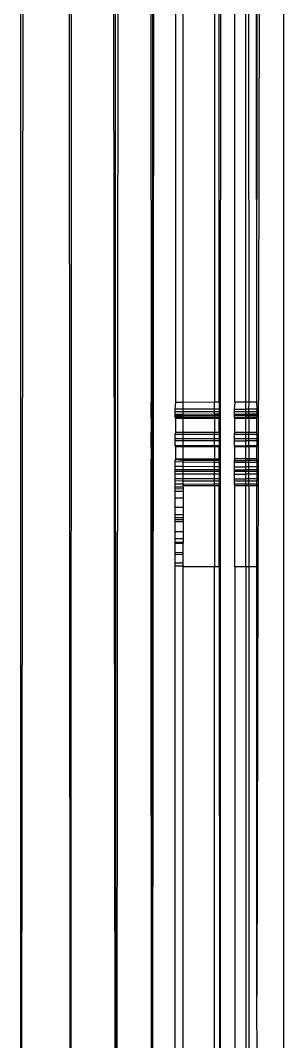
# Model space of a CAD drawing. Header units: inches. Extents: x 17 to 4615, y 5 to 3256.
# Drawn here: x 730.53 to 738.93, y 573.7 to 606.3 of the extents above; entities that cross this region are included whole.
import ezdxf

# ---------------------------------------------------------------- set-up
doc = ezdxf.new("R2010")
doc.units = ezdxf.units.IN
doc.header["$MEASUREMENT"] = 0

msp = doc.modelspace()

# ---------------------------------------------------------------- linework, layer by layer
for p, q in [((730.532, 1404.012), (730.532, 538.814)), ((731.479, 1403.066), (730.532, 538.814)), ((731.479, 1403.066), (732.139, 538.815)), ((732.139, 538.815), (732.447, 1402.099)), ((732.447, 1402.099), (733.589, 538.816)), ((733.589, 538.816), (733.378, 1401.169)), ((734.739, 539.942), (735.367, 1399.185)), ((734.2, 1388.44), (733.589, 538.816)), ((738.932, 920.058), (738.116, 591.593)), ((738.932, 920.058), (738.932, 538.814)), ((734.687, 623.705), (734.706, 594.105)), ((734.754, 623.705), (734.748, 594.105)), ((735.489, 594.106), (735.494, 623.706)), ((735.727, 594.106), (735.732, 623.706)), ((736.732, 623.707), (736.732, 594.107)), ((736.879, 594.107), (736.867, 623.707)), ((736.92, 623.707), (736.913, 594.107)), ((737.377, 594.107), (737.377, 623.707)), ((737.732, 594.108), (737.732, 623.707)), ((737.806, 623.708), (737.824, 594.108)), ((738.084, 594.108), (738.053, 623.708)), ((738.084, 594.108), (738.09, 623.708)), ((734.705, 593.884), (734.706, 594.105)), ((734.748, 594.105), (734.706, 594.105)), ((734.749, 593.884), (734.748, 594.105)), ((735.471, 593.885), (735.489, 594.106)), ((735.727, 594.106), (735.489, 594.106)), ((736.732, 594.107), (735.727, 594.106)), ((735.727, 593.885), (735.727, 594.106)), ((736.732, 593.886), (736.732, 594.107)), ((736.879, 594.107), (736.732, 594.107)), ((736.879, 594.107), (736.878, 593.887)), ((736.913, 594.107), (736.879, 594.107)), ((736.913, 594.107), (736.913, 593.887)), ((737.377, 594.107), (737.359, 593.887)), ((737.732, 594.108), (737.377, 594.107)), ((737.732, 593.888), (737.732, 594.108)), ((737.824, 594.108), (737.732, 594.108)), ((737.824, 594.108), (737.812, 593.888)), ((738.084, 594.108), (737.824, 594.108)), ((738.09, 593.888), (738.084, 594.108)), ((734.749, 593.884), (734.705, 593.884)), ((734.705, 593.817), (734.705, 593.884)), ((734.705, 593.817), (734.749, 593.817)), ((734.706, 593.718), (734.705, 593.817)), ((734.749, 593.718), (734.706, 593.718)), ((734.706, 593.686), (734.706, 593.718)), ((734.706, 593.686), (734.749, 593.686)), ((734.706, 593.636), (734.706, 593.686)), ((734.749, 593.636), (734.706, 593.636)), ((734.706, 593.592), (734.706, 593.636)), ((734.748, 593.592), (734.706, 593.592)), ((734.706, 593.592), (734.706, 593.145)), ((734.748, 593.592), (734.749, 593.636)), ((734.748, 593.592), (734.748, 593.145)), ((734.749, 593.817), (734.749, 593.884)), ((734.749, 593.718), (734.749, 593.817)), ((734.749, 593.686), (734.749, 593.718)), ((734.749, 593.636), (734.749, 593.686)), ((735.727, 593.885), (735.471, 593.885)), ((735.471, 593.816), (735.471, 593.885)), ((735.471, 593.816), (735.727, 593.815)), ((735.471, 593.721), (735.471, 593.816)), ((735.727, 593.722), (735.471, 593.721)), ((735.471, 593.689), (735.471, 593.721)), ((735.471, 593.689), (735.727, 593.69)), ((735.471, 593.635), (735.471, 593.689)), ((735.727, 593.634), (735.471, 593.635)), ((735.488, 593.591), (735.471, 593.635)), ((736.732, 593.886), (735.727, 593.885)), ((735.727, 593.815), (735.727, 593.885)), ((735.727, 593.815), (736.732, 593.814)), ((735.727, 593.722), (735.727, 593.815)), ((736.732, 593.726), (735.727, 593.722)), ((735.727, 593.69), (735.727, 593.722)), ((735.727, 593.69), (736.732, 593.694)), ((735.727, 593.634), (735.727, 593.69)), ((735.727, 593.591), (735.727, 593.634)), ((736.732, 593.633), (735.727, 593.634)), ((736.878, 593.887), (736.732, 593.886)), ((736.732, 593.814), (736.732, 593.886)), ((736.732, 593.814), (736.878, 593.813)), ((736.732, 593.726), (736.732, 593.814)), ((736.878, 593.727), (736.732, 593.726)), ((736.732, 593.694), (736.732, 593.726)), ((736.732, 593.694), (736.878, 593.695)), ((736.732, 593.633), (736.732, 593.694)), ((736.732, 593.589), (736.732, 593.633)), ((736.879, 593.633), (736.732, 593.633)), ((736.913, 593.887), (736.878, 593.887)), ((736.878, 593.887), (736.878, 593.813)), ((736.878, 593.813), (736.913, 593.813)), ((736.878, 593.813), (736.878, 593.727)), ((736.878, 593.727), (736.878, 593.695)), ((736.913, 593.727), (736.878, 593.727)), ((736.878, 593.695), (736.879, 593.633)), ((736.878, 593.695), (736.913, 593.695)), ((736.879, 593.633), (736.879, 593.589)), ((736.913, 593.633), (736.879, 593.633)), ((736.913, 593.887), (736.913, 593.813)), ((736.913, 593.813), (736.913, 593.727)), ((736.913, 593.727), (736.913, 593.695)), ((736.913, 593.695), (736.913, 593.633)), ((736.913, 593.633), (736.913, 593.589)), ((737.359, 593.887), (737.732, 593.888)), ((737.359, 593.887), (737.359, 593.813)), ((737.359, 593.813), (737.359, 593.728)), ((737.359, 593.813), (737.732, 593.812)), ((737.359, 593.728), (737.732, 593.73)), ((737.359, 593.728), (737.359, 593.697)), ((737.359, 593.697), (737.732, 593.698)), ((737.359, 593.697), (737.359, 593.632)), ((737.359, 593.632), (737.377, 593.588)), ((737.359, 593.632), (737.732, 593.631)), ((737.732, 593.812), (737.732, 593.888)), ((737.812, 593.888), (737.732, 593.888)), ((737.732, 593.73), (737.732, 593.812)), ((737.732, 593.812), (737.812, 593.812)), ((737.812, 593.73), (737.732, 593.73)), ((737.732, 593.698), (737.732, 593.73)), ((737.732, 593.698), (737.812, 593.699)), ((737.732, 593.631), (737.732, 593.698)), ((737.732, 593.588), (737.732, 593.631)), ((737.812, 593.631), (737.732, 593.631)), ((737.812, 593.888), (737.812, 593.812)), ((738.09, 593.888), (737.812, 593.888)), ((737.812, 593.812), (737.812, 593.73)), ((737.812, 593.812), (738.09, 593.811)), ((738.09, 593.731), (737.812, 593.73)), ((737.812, 593.73), (737.812, 593.699)), ((737.812, 593.699), (738.09, 593.7)), ((737.812, 593.699), (737.812, 593.631)), ((737.812, 593.631), (737.824, 593.587)), ((738.09, 593.631), (737.812, 593.631)), ((738.084, 593.587), (738.09, 593.631)), ((738.09, 593.811), (738.09, 593.888)), ((738.09, 593.731), (738.09, 593.811)), ((738.09, 593.7), (738.09, 593.731)), ((738.09, 593.631), (738.09, 593.7)), ((735.727, 593.591), (735.488, 593.591)), ((735.488, 593.145), (735.488, 593.591)), ((736.732, 593.589), (735.727, 593.591)), ((735.727, 593.145), (735.727, 593.591)), ((736.879, 593.589), (736.732, 593.589)), ((736.732, 593.589), (736.732, 593.146)), ((736.913, 593.589), (736.879, 593.589)), ((736.879, 593.146), (736.879, 593.589)), ((736.913, 593.589), (736.913, 593.146)), ((737.732, 593.588), (737.377, 593.588)), ((737.377, 593.147), (737.377, 593.588)), ((737.824, 593.587), (737.732, 593.588)), ((737.732, 593.147), (737.732, 593.588)), ((738.084, 593.587), (737.824, 593.587)), ((737.824, 593.587), (737.824, 593.147)), ((738.084, 593.147), (738.084, 593.587)), ((734.748, 593.145), (734.706, 593.145)), ((734.706, 593.094), (734.706, 593.145)), ((734.706, 593.094), (734.748, 593.094)), ((734.706, 592.958), (734.706, 593.094)), ((734.706, 592.958), (734.748, 592.958)), ((734.706, 592.882), (734.706, 592.958)), ((734.748, 593.094), (734.748, 593.145)), ((734.748, 592.958), (734.748, 593.094)), ((734.748, 592.882), (734.748, 592.958)), ((735.471, 593.093), (735.488, 593.145)), ((735.471, 593.093), (735.727, 593.093)), ((735.471, 592.957), (735.471, 593.093)), ((735.471, 592.957), (735.727, 592.957)), ((735.471, 592.882), (735.471, 592.957)), ((735.727, 593.145), (735.488, 593.145)), ((736.732, 593.146), (735.727, 593.145)), ((735.727, 593.093), (735.727, 593.145)), ((735.727, 593.093), (736.732, 593.092)), ((735.727, 592.957), (735.727, 593.093)), ((735.727, 592.957), (736.732, 592.956)), ((735.727, 592.882), (735.727, 592.957)), ((736.732, 593.092), (736.732, 593.146)), ((736.879, 593.146), (736.732, 593.146)), ((736.732, 592.956), (736.732, 593.092)), ((736.732, 593.092), (736.879, 593.092)), ((736.732, 592.881), (736.732, 592.956)), ((736.732, 592.956), (736.879, 592.956)), ((736.879, 593.146), (736.879, 593.092)), ((736.913, 593.146), (736.879, 593.146)), ((736.879, 593.092), (736.879, 592.956)), ((736.879, 593.092), (736.913, 593.092)), ((736.879, 592.956), (736.879, 592.881)), ((736.879, 592.956), (736.913, 592.956)), ((736.913, 593.146), (736.913, 593.092)), ((736.913, 593.092), (736.913, 592.956)), ((736.913, 592.956), (736.913, 592.881)), ((737.377, 593.147), (737.359, 593.091)), ((737.359, 593.091), (737.36, 592.955)), ((737.359, 593.091), (737.732, 593.091)), ((737.36, 592.955), (737.36, 592.88)), ((737.36, 592.955), (737.732, 592.955)), ((737.732, 593.147), (737.377, 593.147)), ((737.732, 593.091), (737.732, 593.147)), ((737.824, 593.147), (737.732, 593.147)), ((737.732, 592.955), (737.732, 593.091)), ((737.732, 593.091), (737.812, 593.091)), ((737.732, 592.88), (737.732, 592.955)), ((737.732, 592.955), (737.812, 592.955)), ((737.824, 593.147), (737.812, 593.091)), ((737.812, 593.091), (737.812, 592.955)), ((737.812, 593.091), (738.09, 593.091)), ((737.812, 592.955), (737.812, 592.88)), ((737.812, 592.955), (738.09, 592.955)), ((738.084, 593.147), (737.824, 593.147)), ((738.09, 593.091), (738.084, 593.147)), ((738.09, 592.955), (738.09, 593.091)), ((738.09, 592.88), (738.09, 592.955)), ((734.748, 592.882), (734.706, 592.882)), ((734.706, 592.712), (734.706, 592.882)), ((734.748, 592.712), (734.706, 592.712)), ((734.707, 592.68), (734.706, 592.712)), ((734.748, 592.68), (734.707, 592.68)), ((734.707, 592.68), (734.707, 592.292)), ((734.748, 592.712), (734.748, 592.882)), ((734.748, 592.68), (734.748, 592.712)), ((734.748, 592.68), (734.748, 592.292)), ((735.727, 592.882), (735.471, 592.882)), ((735.471, 592.714), (735.471, 592.882)), ((735.727, 592.715), (735.471, 592.714)), ((735.488, 592.68), (735.471, 592.714)), ((735.727, 592.681), (735.488, 592.68)), ((735.488, 592.294), (735.488, 592.68)), ((735.727, 592.715), (735.727, 592.882)), ((736.732, 592.881), (735.727, 592.882)), ((736.732, 592.718), (735.727, 592.715)), ((735.727, 592.681), (735.727, 592.715)), ((735.727, 592.294), (735.727, 592.681)), ((736.732, 592.681), (735.727, 592.681)), ((736.732, 592.718), (736.732, 592.881)), ((736.879, 592.881), (736.732, 592.881)), ((736.732, 592.681), (736.732, 592.718)), ((736.879, 592.718), (736.732, 592.718)), ((736.879, 592.681), (736.732, 592.681)), ((736.732, 592.681), (736.732, 592.297)), ((736.879, 592.881), (736.879, 592.718)), ((736.913, 592.881), (736.879, 592.881)), ((736.879, 592.718), (736.879, 592.681)), ((736.913, 592.718), (736.879, 592.718)), ((736.912, 592.681), (736.879, 592.681)), ((736.879, 592.297), (736.879, 592.681)), ((736.913, 592.718), (736.912, 592.681)), ((736.912, 592.681), (736.912, 592.298)), ((736.913, 592.881), (736.913, 592.718)), ((737.36, 592.88), (737.36, 592.719)), ((737.36, 592.88), (737.732, 592.88)), ((737.36, 592.719), (737.732, 592.721)), ((737.36, 592.719), (737.377, 592.682)), ((737.732, 592.682), (737.377, 592.682)), ((737.377, 592.299), (737.377, 592.682)), ((737.732, 592.721), (737.732, 592.88)), ((737.812, 592.88), (737.732, 592.88)), ((737.732, 592.682), (737.732, 592.721)), ((737.812, 592.721), (737.732, 592.721)), ((737.824, 592.682), (737.732, 592.682)), ((737.732, 592.3), (737.732, 592.682)), ((737.812, 592.88), (737.812, 592.721)), ((738.09, 592.88), (737.812, 592.88)), ((738.09, 592.722), (737.812, 592.721)), ((737.812, 592.721), (737.824, 592.682)), ((738.084, 592.682), (737.824, 592.682)), ((737.824, 592.682), (737.824, 592.3)), ((738.084, 592.682), (738.09, 592.722)), ((738.084, 592.301), (738.084, 592.682)), ((738.09, 592.722), (738.09, 592.88)), ((734.706, 592.265), (734.707, 592.292)), ((734.748, 592.292), (734.707, 592.292)), ((734.748, 592.265), (734.748, 592.292)), ((735.471, 592.266), (735.488, 592.294)), ((735.727, 592.294), (735.488, 592.294)), ((736.732, 592.297), (735.727, 592.294)), ((735.732, 592.247), (735.727, 592.294)), ((736.732, 592.247), (736.732, 592.297)), ((736.879, 592.297), (736.732, 592.297)), ((736.912, 592.298), (736.879, 592.297)), ((736.879, 592.297), (736.879, 592.247)), ((736.912, 592.298), (736.913, 592.247)), ((737.377, 592.299), (737.36, 592.247)), ((737.732, 592.3), (737.377, 592.299)), ((737.824, 592.3), (737.732, 592.3)), ((737.732, 592.247), (737.732, 592.3)), ((737.824, 592.3), (737.812, 592.247)), ((738.084, 592.301), (737.824, 592.3)), ((738.09, 592.247), (738.084, 592.301)), ((734.748, 592.265), (734.706, 592.265)), ((734.706, 592.2), (734.706, 592.265)), ((734.706, 592.2), (734.748, 592.2)), ((734.707, 592.056), (734.706, 592.2)), ((734.748, 592.056), (734.707, 592.056)), ((734.707, 591.948), (734.707, 592.056)), ((734.748, 592.2), (734.748, 592.265)), ((734.748, 592.056), (734.748, 592.2)), ((734.748, 591.948), (734.748, 592.056)), ((735.732, 592.247), (735.471, 592.266)), ((735.471, 592.199), (735.471, 592.266)), ((735.732, 592.208), (735.471, 592.199)), ((735.471, 592.055), (735.471, 592.199)), ((735.727, 592.054), (735.471, 592.055)), ((735.471, 591.95), (735.471, 592.055)), ((735.727, 592.054), (735.732, 592.208)), ((736.732, 592.053), (735.727, 592.054)), ((735.727, 591.95), (735.727, 592.054)), ((735.732, 592.208), (735.732, 592.247)), ((736.732, 592.247), (735.732, 592.247)), ((735.732, 592.208), (736.732, 592.198)), ((736.879, 592.247), (736.732, 592.247)), ((736.732, 592.198), (736.732, 592.247)), ((736.732, 592.198), (736.879, 592.198)), ((736.732, 592.053), (736.732, 592.198)), ((736.732, 591.953), (736.732, 592.053)), ((736.879, 592.053), (736.732, 592.053)), ((736.913, 592.247), (736.879, 592.247)), ((736.879, 592.247), (736.879, 592.198)), ((736.879, 592.198), (736.913, 592.198)), ((736.879, 592.198), (736.879, 592.053)), ((736.912, 592.052), (736.879, 592.053)), ((736.879, 592.053), (736.879, 591.953)), ((736.913, 592.198), (736.912, 592.052)), ((736.912, 592.052), (736.912, 591.953)), ((736.913, 592.247), (736.913, 592.198)), ((737.36, 592.247), (737.36, 592.198)), ((737.36, 592.247), (737.732, 592.247)), ((737.36, 592.198), (737.36, 592.052)), ((737.36, 592.198), (737.732, 592.197)), ((737.36, 592.052), (737.36, 591.954)), ((737.36, 592.052), (737.732, 592.051)), ((737.812, 592.247), (737.732, 592.247)), ((737.732, 592.197), (737.732, 592.247)), ((737.732, 592.051), (737.732, 592.197)), ((737.732, 592.197), (737.812, 592.197)), ((737.812, 592.051), (737.732, 592.051)), ((737.732, 591.955), (737.732, 592.051)), ((738.09, 592.247), (737.812, 592.247)), ((737.812, 592.247), (737.812, 592.197)), ((737.812, 592.197), (737.812, 592.051)), ((737.812, 592.197), (738.09, 592.197)), ((738.09, 592.051), (737.812, 592.051)), ((737.812, 592.051), (737.812, 591.955)), ((738.09, 592.197), (738.09, 592.247)), ((738.09, 592.051), (738.09, 592.197)), ((738.09, 591.956), (738.09, 592.051)), ((734.748, 591.948), (734.707, 591.948)), ((734.707, 591.912), (734.707, 591.948)), ((734.707, 591.912), (734.748, 591.912)), ((734.707, 591.813), (734.707, 591.912)), ((734.748, 591.813), (734.707, 591.813)), ((734.707, 591.668), (734.707, 591.813)), ((734.748, 591.668), (734.707, 591.668)), ((734.707, 591.596), (734.707, 591.668)), ((734.748, 591.912), (734.748, 591.948)), ((734.748, 591.813), (734.748, 591.912)), ((734.748, 591.668), (734.748, 591.813)), ((734.748, 591.596), (734.748, 591.668)), ((735.727, 591.95), (735.471, 591.95)), ((735.471, 591.912), (735.471, 591.95)), ((735.471, 591.912), (735.727, 591.912)), ((735.471, 591.812), (735.471, 591.912)), ((735.727, 591.812), (735.471, 591.812)), ((735.471, 591.668), (735.471, 591.812)), ((735.727, 591.668), (735.471, 591.668)), ((735.471, 591.596), (735.471, 591.668)), ((736.732, 591.953), (735.727, 591.95)), ((735.727, 591.912), (735.727, 591.95)), ((735.727, 591.912), (736.732, 591.912)), ((735.727, 591.812), (735.727, 591.912)), ((736.732, 591.81), (735.727, 591.812)), ((735.727, 591.668), (735.727, 591.812)), ((736.732, 591.668), (735.727, 591.668)), ((735.727, 591.595), (735.727, 591.668)), ((736.879, 591.953), (736.732, 591.953)), ((736.732, 591.912), (736.732, 591.953)), ((736.732, 591.912), (736.879, 591.912)), ((736.732, 591.81), (736.732, 591.912)), ((736.732, 591.668), (736.732, 591.81)), ((736.879, 591.81), (736.732, 591.81)), ((736.732, 591.595), (736.732, 591.668)), ((736.879, 591.667), (736.732, 591.668)), ((736.912, 591.953), (736.879, 591.953)), ((736.879, 591.953), (736.879, 591.912)), ((736.879, 591.912), (736.912, 591.912)), ((736.879, 591.912), (736.879, 591.81)), ((736.879, 591.81), (736.879, 591.667)), ((736.912, 591.81), (736.879, 591.81)), ((736.879, 591.667), (736.879, 591.594)), ((736.912, 591.667), (736.879, 591.667)), ((736.912, 591.953), (736.912, 591.912)), ((736.912, 591.912), (736.912, 591.81)), ((736.912, 591.81), (736.912, 591.667)), ((736.912, 591.667), (736.912, 591.594)), ((737.36, 591.954), (737.732, 591.955)), ((737.36, 591.954), (737.36, 591.911)), ((737.36, 591.911), (737.36, 591.81)), ((737.36, 591.911), (737.732, 591.911)), ((737.36, 591.81), (737.36, 591.667)), ((737.36, 591.81), (737.732, 591.809)), ((737.36, 591.667), (737.36, 591.594)), ((737.36, 591.667), (737.732, 591.667)), ((737.812, 591.955), (737.732, 591.955)), ((737.732, 591.911), (737.732, 591.955)), ((737.732, 591.911), (737.812, 591.911)), ((737.732, 591.809), (737.732, 591.911)), ((737.813, 591.809), (737.732, 591.809)), ((737.732, 591.667), (737.732, 591.809)), ((737.813, 591.667), (737.732, 591.667)), ((737.732, 591.594), (737.732, 591.667)), ((738.09, 591.956), (737.812, 591.955)), ((737.812, 591.955), (737.812, 591.911)), ((737.812, 591.911), (738.09, 591.911)), ((737.812, 591.911), (737.813, 591.809)), ((738.09, 591.809), (737.813, 591.809)), ((737.813, 591.809), (737.813, 591.667)), ((738.09, 591.667), (737.813, 591.667)), ((737.813, 591.667), (737.813, 591.594)), ((738.081, 591.593), (738.09, 591.667)), ((738.09, 591.911), (738.09, 591.956)), ((738.09, 591.809), (738.09, 591.911)), ((738.09, 591.667), (738.09, 591.809)), ((734.748, 591.596), (734.707, 591.596)), ((734.707, 591.491), (734.707, 591.596)), ((734.748, 591.491), (734.707, 591.491)), ((734.707, 591.395), (734.707, 591.491)), ((734.748, 591.395), (734.707, 591.395)), ((734.707, 591.346), (734.707, 591.395)), ((734.707, 591.346), (734.748, 591.346)), ((734.707, 591.259), (734.707, 591.346)), ((734.748, 591.491), (734.748, 591.596)), ((734.748, 591.395), (734.748, 591.491)), ((734.748, 591.346), (734.748, 591.395)), ((734.748, 591.259), (734.748, 591.346)), ((735.727, 591.595), (735.471, 591.596)), ((735.471, 591.491), (735.471, 591.596)), ((735.732, 591.491), (735.471, 591.491)), ((735.471, 591.394), (735.471, 591.491)), ((735.732, 591.394), (735.471, 591.394)), ((735.471, 591.349), (735.471, 591.394)), ((735.471, 591.349), (735.732, 591.351)), ((735.471, 591.26), (735.471, 591.349)), ((736.732, 591.595), (735.727, 591.595)), ((735.732, 591.491), (735.727, 591.595)), ((735.732, 591.491), (736.732, 591.5)), ((735.732, 591.453), (735.732, 591.491)), ((735.732, 591.453), (736.732, 591.453)), ((735.732, 591.394), (735.732, 591.453)), ((735.732, 591.394), (735.732, 591.351)), ((735.732, 591.351), (735.732, 591.26)), ((736.732, 591.5), (736.732, 591.595)), ((736.879, 591.594), (736.732, 591.595)), ((736.732, 591.5), (736.879, 591.501)), ((736.732, 591.453), (736.732, 591.5)), ((736.732, 591.453), (736.88, 591.453)), ((736.732, 591.453), (736.732, 588.853)), ((736.879, 591.594), (736.879, 591.501)), ((736.912, 591.594), (736.879, 591.594)), ((736.879, 591.501), (736.88, 591.453)), ((736.879, 591.501), (736.912, 591.501)), ((736.88, 591.453), (736.912, 591.453)), ((736.881, 588.853), (736.88, 591.453)), ((736.912, 591.594), (736.912, 591.501)), ((736.912, 591.501), (736.912, 591.453)), ((736.912, 591.453), (736.912, 588.853)), ((737.36, 591.594), (737.36, 591.502)), ((737.732, 591.594), (737.36, 591.594)), ((737.36, 591.502), (737.377, 591.453)), ((737.36, 591.502), (737.732, 591.502)), ((737.377, 591.453), (737.732, 591.453)), ((737.377, 588.853), (737.377, 591.453)), ((737.732, 591.502), (737.732, 591.594)), ((737.813, 591.594), (737.732, 591.594)), ((737.732, 591.453), (737.732, 591.502)), ((737.732, 591.502), (737.813, 591.502)), ((737.732, 591.453), (737.824, 591.453)), ((737.732, 588.853), (737.732, 591.453)), ((737.813, 591.594), (737.813, 591.502)), ((738.081, 591.593), (737.813, 591.594)), ((737.813, 591.502), (737.824, 591.453)), ((737.813, 591.502), (738.081, 591.502)), ((737.824, 591.453), (738.084, 591.453)), ((737.824, 591.453), (737.824, 588.853)), ((738.081, 591.502), (738.081, 591.593)), ((738.116, 591.593), (738.081, 591.593)), ((738.084, 591.453), (738.081, 591.502)), ((738.081, 591.502), (738.116, 591.502)), ((738.084, 591.453), (738.116, 591.453)), ((738.084, 588.853), (738.084, 591.453)), ((738.116, 591.453), (738.115, 588.853)), ((738.116, 591.593), (738.116, 591.502)), ((738.116, 591.502), (738.116, 591.453)), ((734.748, 591.259), (734.707, 591.259)), ((734.707, 591.051), (734.707, 591.259)), ((734.748, 591.051), (734.707, 591.051)), ((734.707, 590.762), (734.707, 591.051)), ((734.748, 591.051), (734.748, 591.259)), ((734.748, 590.762), (734.748, 591.051)), ((735.732, 591.26), (735.471, 591.26)), ((735.471, 591.05), (735.471, 591.26)), ((735.732, 591.05), (735.471, 591.05)), ((735.471, 590.762), (735.471, 591.05)), ((735.732, 591.26), (735.732, 591.05)), ((735.732, 591.05), (735.732, 590.761)), ((734.707, 590.762), (734.748, 590.762)), ((734.707, 590.517), (734.707, 590.762)), ((734.748, 590.517), (734.748, 590.762)), ((735.471, 590.762), (735.732, 590.761)), ((735.471, 590.517), (735.471, 590.762)), ((735.732, 590.761), (735.732, 590.517)), ((734.748, 590.517), (734.707, 590.517)), ((734.708, 590.43), (734.707, 590.517)), ((734.708, 590.43), (734.748, 590.43)), ((734.708, 590.373), (734.708, 590.43)), ((734.708, 590.373), (734.748, 590.373)), ((734.708, 590.307), (734.708, 590.373)), ((734.748, 590.43), (734.748, 590.517)), ((734.748, 590.373), (734.748, 590.43)), ((734.748, 590.307), (734.748, 590.373)), ((735.732, 590.517), (735.471, 590.517)), ((735.471, 590.431), (735.471, 590.517)), ((735.471, 590.431), (735.732, 590.431)), ((735.471, 590.371), (735.471, 590.431)), ((735.471, 590.371), (735.732, 590.37)), ((735.471, 590.306), (735.471, 590.371)), ((735.732, 590.517), (735.732, 590.431)), ((735.732, 590.431), (735.732, 590.37)), ((735.732, 590.37), (735.732, 590.306)), ((734.708, 590.307), (734.748, 590.307)), ((734.708, 589.985), (734.708, 590.307)), ((734.748, 589.984), (734.748, 590.307)), ((735.471, 590.306), (735.732, 590.306)), ((735.471, 589.984), (735.471, 590.306)), ((735.732, 590.306), (735.732, 589.984)), ((734.708, 589.985), (734.748, 589.984)), ((734.708, 589.765), (734.708, 589.985)), ((734.708, 589.765), (734.748, 589.765)), ((734.708, 589.64), (734.708, 589.765)), ((734.748, 589.765), (734.748, 589.984)), ((734.748, 589.64), (734.748, 589.765)), ((735.471, 589.984), (735.732, 589.984)), ((735.471, 589.764), (735.471, 589.984)), ((735.471, 589.764), (735.732, 589.764)), ((735.471, 589.639), (735.471, 589.764)), ((735.732, 589.984), (735.732, 589.764)), ((735.732, 589.764), (735.732, 589.647)), ((734.708, 589.64), (734.748, 589.64)), ((734.708, 589.6), (734.708, 589.64)), ((734.708, 589.6), (734.748, 589.6)), ((734.708, 589.304), (734.708, 589.6)), ((734.748, 589.6), (734.748, 589.64)), ((734.748, 589.304), (734.748, 589.6)), ((735.471, 589.639), (735.732, 589.647)), ((735.471, 589.599), (735.471, 589.639)), ((735.471, 589.599), (735.732, 589.608)), ((735.471, 589.307), (735.471, 589.599)), ((735.732, 589.647), (735.732, 589.608)), ((735.732, 589.308), (735.732, 589.608)), ((734.748, 589.304), (734.708, 589.304)), ((734.708, 589.25), (734.708, 589.304)), ((734.748, 589.25), (734.708, 589.25)), ((734.708, 588.981), (734.708, 589.25)), ((734.748, 589.25), (734.748, 589.304)), ((734.748, 588.981), (734.748, 589.25)), ((735.732, 589.308), (735.471, 589.307)), ((735.471, 589.25), (735.471, 589.307)), ((735.732, 589.25), (735.471, 589.25)), ((735.471, 588.981), (735.471, 589.25)), ((735.732, 589.25), (735.732, 589.308)), ((735.732, 588.981), (735.732, 589.25)), ((734.708, 588.981), (734.748, 588.981)), ((734.708, 588.891), (734.708, 588.981)), ((734.708, 588.891), (734.748, 588.891)), ((734.739, 539.942), (734.708, 588.891)), ((734.739, 539.942), (734.748, 588.891)), ((734.748, 588.891), (734.748, 588.981)), ((735.471, 588.981), (735.732, 588.981)), ((735.471, 588.891), (735.471, 588.981)), ((735.471, 588.891), (735.732, 588.891)), ((735.478, 539.679), (735.471, 588.891)), ((735.732, 588.891), (735.732, 588.981)), ((735.732, 588.891), (735.732, 588.853)), ((735.732, 539.676), (735.732, 588.853)), ((736.732, 588.853), (735.732, 588.853)), ((736.732, 541.154), (736.732, 588.853)), ((736.881, 588.853), (736.732, 588.853)), ((736.912, 588.853), (736.881, 588.853)), ((736.881, 588.853), (736.9, 541.153)), ((736.912, 588.853), (736.9, 541.153)), ((737.732, 588.853), (737.377, 588.853)), ((737.377, 588.853), (737.377, 541.151)), ((737.732, 588.853), (737.732, 541.15)), ((737.824, 588.853), (737.732, 588.853)), ((737.824, 588.853), (737.824, 541.257)), ((738.084, 588.853), (737.824, 588.853)), ((738.115, 588.853), (738.084, 588.853)), ((738.084, 575.167), (738.084, 588.853)), ((738.115, 588.853), (738.084, 575.167)), ((738.09, 572.235), (738.084, 575.167))]:
    msp.add_line(p, q)

doc.saveas('drawing.dxf')
